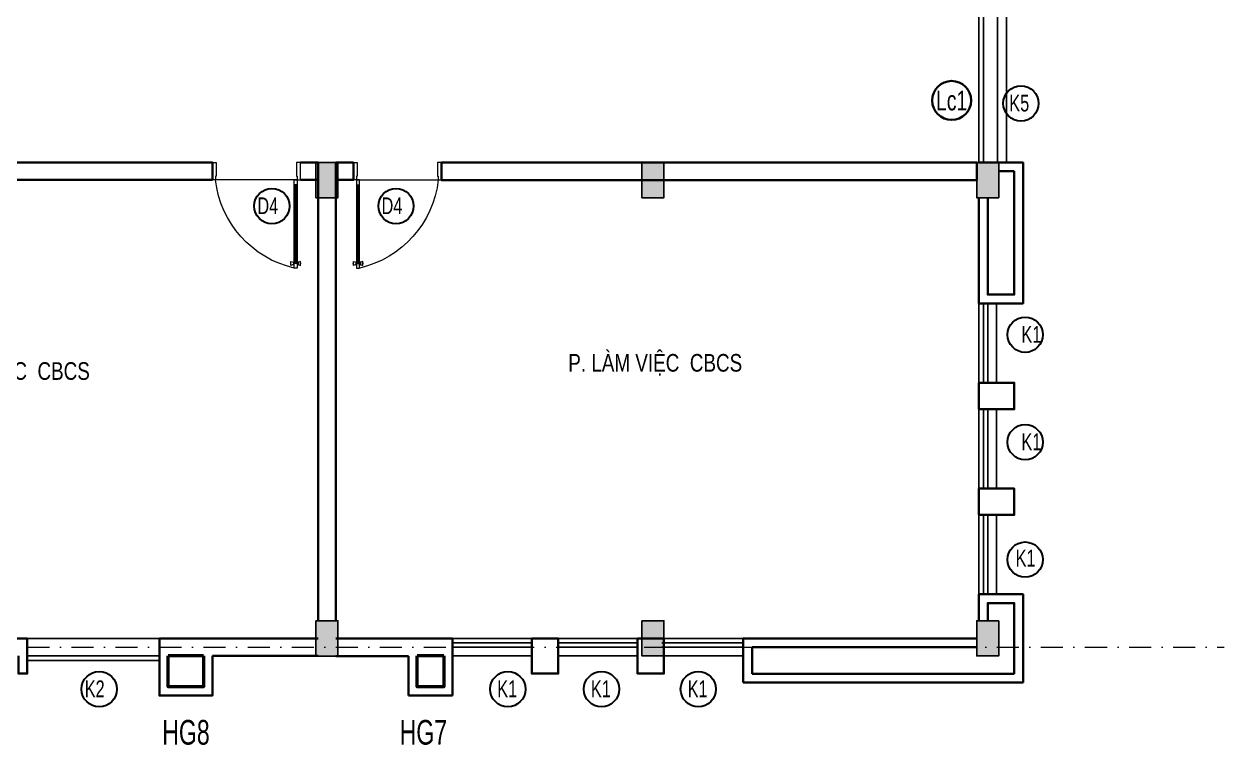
# Model space of a CAD drawing. Header units: millimetres. Extents: x 464109 to 507695, y -1496672 to -1470935.
# Drawn here: x 494077 to 507695, y -1487911 to -1479730 of the extents above; entities that cross this region are included whole.
import ezdxf
from ezdxf.enums import TextEntityAlignment as Align

# ---------------------------------------------------------------- set-up
doc = ezdxf.new("R2010")
doc.units = ezdxf.units.MM
doc.header["$MEASUREMENT"] = 0
doc.linetypes.add('DASHDOT', pattern=[1, 0.5, -0.25, 0, -0.25])
for name, color, linetype, lineweight in [('A-Door', 8, 'Continuous', 13), ('Chu thich-0.25', 21, 'Continuous', 35), ('Hatch Nhat-0.15', 8, 'Continuous', 9), ('NET THAY', 7, 'Continuous', 20), ('S3', 2, 'Continuous', 25), ('S5', 1, 'Continuous', 35), ('Text-02', 7, 'Continuous', 25), ('TRUC', 65, 'DASHDOT', 9), ('Tuong-0.5', 1, 'Continuous', 50)]:
    doc.layers.add(name, color=color, linetype=linetype, lineweight=lineweight)
doc.layers.add('Net-02', color=8, linetype='Continuous')
doc.layers.add('TBI', color=3, linetype='Continuous')
doc.styles.add('CHU KT (APTIMA)', font='', dxfattribs={"width": 0.7})
doc.styles.add('HELVE-Re', font='')
doc.styles.add('VNI-A', font='', dxfattribs={"width": 0.8})
doc.styles.add('VNI-HELVE', font='', dxfattribs={"height": 200})
doc.styles.get('CHU KT (APTIMA)').set_extended_font_data('VNI-Aptima')
doc.styles.get('HELVE-Re').set_extended_font_data('VNI-Helve')
doc.styles.get('VNI-A').set_extended_font_data('VNI-Avo')
doc.styles.get('VNI-HELVE').set_extended_font_data('VNI-Helve-Condense')

# ---------------------------------------------------------------- blocks, each defined once
blk = doc.blocks.new('KH-CUA')
at = {"layer": 'Chu thich-0.25'}
blk.add_circle((0, 0), 275, dxfattribs=at)
at = {"color": 7, "style": 'CHU KT (APTIMA)'}
blk.add_attdef('D2', text='', height=230, dxfattribs=at).set_placement((0, 0), align=Align.MIDDLE_CENTER)

msp = doc.modelspace()

# ---------------------------------------------------------------- hatches: boundary and pattern name
at = {"layer": 'Hatch Nhat-0.15'}
h = msp.add_hatch(color=256, dxfattribs=at)
h.dxf.hatch_style = 1
h.paths.add_polyline_path([(497489.3, -1481701.5), (497389.3, -1481701.5), (497389.3, -1481401.6), (497489.3, -1481401.6)])
h.paths.add_polyline_path([(497639.3, -1481701.5), (497489.3, -1481701.5), (497489.3, -1481401.6), (497639.3, -1481401.6)])
h.paths.add_polyline_path([(497639.3, -1481401.6), (497489.3, -1481401.6), (497489.3, -1481301.5), (497639.3, -1481301.5)])
h.paths.add_polyline_path([(497489.3, -1481401.6), (497389.3, -1481401.6), (497389.3, -1481301.5), (497489.3, -1481301.5)])
h = msp.add_hatch(color=256, dxfattribs=at)
h.dxf.hatch_style = 1
h.paths.add_polyline_path([(501189.3, -1481701.3), (501089.3, -1481701.3), (501089.3, -1481401.5), (501189.3, -1481401.5)])
h.paths.add_polyline_path([(501339.3, -1481701.3), (501189.3, -1481701.3), (501189.3, -1481401.5), (501339.3, -1481401.5)])
h.paths.add_polyline_path([(501339.3, -1481401.5), (501189.3, -1481401.5), (501189.3, -1481301.3), (501339.3, -1481301.3)])
h.paths.add_polyline_path([(501189.3, -1481401.5), (501089.3, -1481401.5), (501089.3, -1481301.3), (501189.3, -1481301.3)])
h = msp.add_hatch(color=256, dxfattribs=at)
h.dxf.hatch_style = 1
h.paths.add_polyline_path([(505039.3, -1481700.6), (505139.3, -1481700.6), (505139.3, -1481400.8), (505039.3, -1481400.8)])
h.paths.add_polyline_path([(504889.3, -1481700.6), (505039.3, -1481700.6), (505039.3, -1481400.8), (504889.3, -1481400.8)])
h.paths.add_polyline_path([(504889.3, -1481400.8), (505039.3, -1481400.8), (505039.3, -1481300.6), (504889.3, -1481300.6)])
h.paths.add_polyline_path([(505039.3, -1481400.8), (505139.3, -1481400.8), (505139.3, -1481300.6), (505039.3, -1481300.6)])
h = msp.add_hatch(color=256, dxfattribs=at)
h.dxf.hatch_style = 1
h.paths.add_polyline_path([(505039.3, -1481700.6), (505139.3, -1481700.6), (505139.3, -1481400.8), (505039.3, -1481400.8)])
h.paths.add_polyline_path([(504889.3, -1481700.6), (505039.3, -1481700.6), (505039.3, -1481400.8), (504889.3, -1481400.8)])
h.paths.add_polyline_path([(504889.3, -1481400.8), (505039.3, -1481400.8), (505039.3, -1481300.6), (504889.3, -1481300.6)])
h.paths.add_polyline_path([(505039.3, -1481400.8), (505139.3, -1481400.8), (505139.3, -1481300.6), (505039.3, -1481300.6)])
h = msp.add_hatch(color=256, dxfattribs=at)
h.dxf.hatch_style = 1
h.paths.add_polyline_path([(497489.3, -1486501.5), (497389.3, -1486501.5), (497389.3, -1486801.4), (497489.3, -1486801.4)])
h.paths.add_polyline_path([(497639.3, -1486501.5), (497489.3, -1486501.5), (497489.3, -1486801.4), (497639.3, -1486801.4)])
h.paths.add_polyline_path([(497639.3, -1486801.4), (497489.3, -1486801.4), (497489.3, -1486901.5), (497639.3, -1486901.5)])
h.paths.add_polyline_path([(497489.3, -1486801.4), (497389.3, -1486801.4), (497389.3, -1486901.5), (497489.3, -1486901.5)])
h = msp.add_hatch(color=256, dxfattribs=at)
h.dxf.hatch_style = 1
h.paths.add_polyline_path([(501189.3, -1486500.4), (501089.3, -1486500.4), (501089.3, -1486800.2), (501189.3, -1486800.2)])
h.paths.add_polyline_path([(501339.3, -1486500.4), (501189.3, -1486500.4), (501189.3, -1486800.2), (501339.3, -1486800.2)])
h.paths.add_polyline_path([(501339.3, -1486800.2), (501189.3, -1486800.2), (501189.3, -1486900.4), (501339.3, -1486900.4)])
h.paths.add_polyline_path([(501189.3, -1486800.2), (501089.3, -1486800.2), (501089.3, -1486900.4), (501189.3, -1486900.4)])
h = msp.add_hatch(color=256, dxfattribs=at)
h.dxf.hatch_style = 1
h.paths.add_polyline_path([(505039.3, -1486500.6), (505139.3, -1486500.6), (505139.3, -1486800.5), (505039.3, -1486800.5)])
h.paths.add_polyline_path([(504889.3, -1486500.6), (505039.3, -1486500.6), (505039.3, -1486800.5), (504889.3, -1486800.5)])
h.paths.add_polyline_path([(504889.3, -1486800.5), (505039.3, -1486800.5), (505039.3, -1486900.6), (504889.3, -1486900.6)])
h.paths.add_polyline_path([(505039.3, -1486800.5), (505139.3, -1486800.5), (505139.3, -1486900.6), (505039.3, -1486900.6)])
h = msp.add_hatch(color=256, dxfattribs=at)
h.dxf.hatch_style = 1
h.paths.add_polyline_path([(505039.3, -1486500.6), (505139.3, -1486500.6), (505139.3, -1486800.5), (505039.3, -1486800.5)])
h.paths.add_polyline_path([(504889.3, -1486500.6), (505039.3, -1486500.6), (505039.3, -1486800.5), (504889.3, -1486800.5)])
h.paths.add_polyline_path([(504889.3, -1486800.5), (505039.3, -1486800.5), (505039.3, -1486900.6), (504889.3, -1486900.6)])
h.paths.add_polyline_path([(505039.3, -1486800.5), (505139.3, -1486800.5), (505139.3, -1486900.6), (505039.3, -1486900.6)])

# ---------------------------------------------------------------- linework, layer by layer
at = {"layer": 'A-Door', "extrusion": (-6.12323e-32, -1e-16, -1)}
for p, q in [((497178.4, -1481499.8), (496250.2, -1481499.8)), ((497178.4, -1481553.6), (497142.6, -1481553.6)), ((497156, -1482446.1), (497156, -1481553.6)), ((497165, -1482446.1), (497165, -1481553.6)), ((497178.4, -1482446.1), (497142.6, -1482446.1))]:
    msp.add_line(p, q, dxfattribs=at)
at = {"layer": 'A-Door', "extrusion": (6.12323e-32, -1e-16, -1)}
for p, q in [((497850.2, -1481499.8), (498778.4, -1481499.8)), ((497850.2, -1481553.6), (497886.1, -1481553.6)), ((497863.7, -1482446.1), (497863.7, -1481553.6)), ((497872.7, -1482446.1), (497872.7, -1481553.6)), ((497850.2, -1482446.1), (497886.1, -1482446.1))]:
    msp.add_line(p, q, dxfattribs=at)
at = {"layer": 'A-Door', "extrusion": (-6.12323e-32, -1e-16, -1), "elevation": 0}
for points in [[(-496214.3, -1481499.8), (-496214.3, -1481301.5), (-496259.2, -1481301.5), (-496259.2, -1481454.9), (-496250.2, -1481454.9), (-496250.2, -1481499.8)], [(-497214.3, -1481499.8), (-497214.3, -1481301.5), (-497169.5, -1481301.5), (-497169.5, -1481454.9), (-497178.4, -1481454.9), (-497178.4, -1481499.8)], [(-497178.4, -1481499.8), (-497178.4, -1482500), (-497142.6, -1482500), (-497142.6, -1481499.8)], [(-497133.6, -1482432.7), (-497133.6, -1482459.6), (-497106.7, -1482468.6), (-497106.7, -1482423.7)], [(-497187.4, -1482432.7), (-497187.4, -1482459.6), (-497214.3, -1482468.6), (-497214.3, -1482423.7)]]:
    msp.add_lwpolyline(points, close=True, dxfattribs=at)
at = {"layer": 'A-Door', "extrusion": (6.12323e-32, -1e-16, -1), "elevation": 0}
for points in [[(-497814.3, -1481499.8), (-497814.3, -1481301.5), (-497859.2, -1481301.5), (-497859.2, -1481454.9), (-497850.2, -1481454.9), (-497850.2, -1481499.8)], [(-498814.3, -1481499.8), (-498814.3, -1481301.5), (-498769.5, -1481301.5), (-498769.5, -1481454.9), (-498778.4, -1481454.9), (-498778.4, -1481499.8)], [(-497850.2, -1481499.8), (-497850.2, -1482500), (-497886.1, -1482500), (-497886.1, -1481499.8)], [(-497841.3, -1482432.7), (-497841.3, -1482459.6), (-497814.3, -1482468.6), (-497814.3, -1482423.7)], [(-497895.1, -1482432.7), (-497895.1, -1482459.6), (-497922, -1482468.6), (-497922, -1482423.7)]]:
    msp.add_lwpolyline(points, close=True, dxfattribs=at)
at = {"layer": 'A-Door', "extrusion": (-6.12323e-32, -1e-16, -1), "elevation": 0}
for points in [[(-497138.8, -1482437.2), (-497133.6, -1482437.2)], [(-497138.8, -1482455.1), (-497133.6, -1482455.1)], [(-497182.2, -1482437.2), (-497187.4, -1482437.2)], [(-497182.2, -1482455.1), (-497187.4, -1482455.1)]]:
    msp.add_lwpolyline(points, dxfattribs=at)
at = {"layer": 'A-Door', "extrusion": (6.12323e-32, -1e-16, -1), "elevation": 0}
for points in [[(-497846.5, -1482437.2), (-497841.3, -1482437.2)], [(-497846.5, -1482455.1), (-497841.3, -1482455.1)], [(-497889.9, -1482437.2), (-497895.1, -1482437.2)], [(-497889.9, -1482455.1), (-497895.1, -1482455.1)]]:
    msp.add_lwpolyline(points, dxfattribs=at)
at = {"layer": 'A-Door', "extrusion": (-6.12323e-32, -1e-16, -1)}
for centre, radius, start, end in [((-497405.4, -1481367.3), 1162.8, 283.06689, 353.45923), ((-497110, -1482446.1), 5.61, 306.8699, 53.1301), ((-497196.4, -1482446.1), 58.3, 337.38014, 22.61986), ((-497124.6, -1482446.1), 58.3, 157.38014, 202.61986), ((-497211, -1482446.1), 5.61, 126.8699, 233.1301)]:
    msp.add_arc(centre, radius, start, end, dxfattribs=at)
at = {"layer": 'A-Door', "extrusion": (6.12323e-32, -1e-16, -1)}
for centre, radius, start, end in [((-497623.3, -1481367.3), 1162.8, 186.54077, 256.93311), ((-497817.7, -1482446.1), 5.61, 306.8699, 53.1301), ((-497904.1, -1482446.1), 58.3, 337.38014, 22.61986), ((-497832.3, -1482446.1), 58.3, 157.38014, 202.61986), ((-497918.7, -1482446.1), 5.61, 126.8699, 233.1301)]:
    msp.add_arc(centre, radius, start, end, dxfattribs=at)
at = {"layer": 'NET THAY', "color": 26, "lineweight": 30}
for centre in [(505390.3, -1480631.2), (496889.8, -1481796.2), (498298.8, -1481796.2), (505438.4, -1483255.7), (505438.4, -1484474.7), (505438.4, -1485807.2), (494930.3, -1487277.2), (499567.3, -1487277.2), (500630.3, -1487277.2), (501728.8, -1487277.2)]:
    msp.add_circle(centre, 200, dxfattribs=at)
at = {"layer": 'Net-02'}
for p, q in [((504914.3, -1479099.8), (504914.3, -1481300.6)), ((504964.3, -1479099.8), (504964.3, -1481300.6)), ((505125.8, -1479099.8), (505125.8, -1481300.6)), ((505225.8, -1479099.8), (505225.8, -1481300.6)), ((504914.3, -1482900.6), (504914.3, -1483800.6)), ((504964.3, -1483800.6), (504964.3, -1482900.6)), ((505014.3, -1483800.6), (505014.3, -1482900.6)), ((505114.1, -1483800.6), (505114.1, -1482900.6)), ((504914.3, -1483800.6), (505014.3, -1483800.6)), ((504914.3, -1485000.6), (504914.3, -1484100.6)), ((504914.3, -1485000.6), (504914.3, -1484100.6)), ((504914.3, -1484100.6), (505014.3, -1484100.6)), ((504964.3, -1484100.6), (504964.3, -1485000.6)), ((504964.3, -1484100.6), (504964.3, -1485000.6)), ((505014.3, -1484100.6), (505014.3, -1485000.6)), ((505014.3, -1484100.6), (505014.3, -1485000.6)), ((505114.1, -1484100.6), (505114.1, -1485000.6)), ((505114.1, -1484100.6), (505114.1, -1485000.6)), ((504914.3, -1485000.6), (505014.3, -1485000.6)), ((504914.3, -1485000.6), (505014.3, -1485000.6)), ((504914.3, -1485300.6), (504914.3, -1486200.6)), ((504914.3, -1485300.6), (504914.3, -1486200.6)), ((504964.3, -1486200.6), (504964.3, -1485300.6)), ((504964.3, -1486200.6), (504964.3, -1485300.6)), ((505014.3, -1486200.6), (505014.3, -1485300.6)), ((505014.3, -1486200.6), (505014.3, -1485300.6)), ((505114.1, -1486200.6), (505114.1, -1485300.6)), ((505114.1, -1486200.6), (505114.1, -1485300.6)), ((504914.3, -1486200.6), (505014.3, -1486200.6)), ((495614.3, -1486700.6), (494114.3, -1486700.6)), ((495614.3, -1486700.6), (495614.3, -1486800.6)), ((499839.3, -1486700.6), (498939.3, -1486700.6)), ((498939.3, -1486750.6), (499839.3, -1486750.6)), ((498939.3, -1486800.6), (499839.3, -1486800.6)), ((500139.3, -1486700.6), (500139.3, -1486800.6)), ((501039.3, -1486700.6), (500139.3, -1486700.6)), ((500139.3, -1486750.6), (501039.3, -1486750.6)), ((500139.3, -1486800.6), (501039.3, -1486800.6)), ((502239.3, -1486700.6), (501314.3, -1486700.6)), ((501314.3, -1486750.6), (502239.3, -1486750.6)), ((501314.3, -1486800.6), (502239.3, -1486800.6)), ((494114.3, -1486900.4), (495614.3, -1486900.4)), ((498939.3, -1486900.4), (499839.3, -1486900.4)), ((500139.3, -1486900.4), (501039.3, -1486900.4)), ((501314.3, -1486900.4), (502239.3, -1486900.4)), ((494114.3, -1486950.4), (495614.3, -1486950.4))]:
    msp.add_line(p, q, dxfattribs=at)
at = {"layer": 'S3'}
for points in [[(497389.3, -1481701.5), (497639.3, -1481701.5), (497639.3, -1481301.5), (497389.3, -1481301.5)], [(501089.3, -1481701.3), (501339.3, -1481701.3), (501339.3, -1481301.3), (501089.3, -1481301.3)], [(505139.3, -1481700.6), (504889.3, -1481700.6), (504889.3, -1481300.6), (505139.3, -1481300.6)], [(505139.3, -1481700.6), (504889.3, -1481700.6), (504889.3, -1481300.6), (505139.3, -1481300.6)], [(497389.3, -1486501.5), (497639.3, -1486501.5), (497639.3, -1486901.5), (497389.3, -1486901.5)], [(501089.3, -1486500.4), (501339.3, -1486500.4), (501339.3, -1486900.4), (501089.3, -1486900.4)], [(505139.3, -1486500.6), (504889.3, -1486500.6), (504889.3, -1486900.6), (505139.3, -1486900.6)], [(505139.3, -1486500.6), (504889.3, -1486500.6), (504889.3, -1486900.6), (505139.3, -1486900.6)]]:
    msp.add_lwpolyline(points, close=True, dxfattribs=at)
at = {"layer": 'S5', "ltscale": 200}
for p, q in [((504914.3, -1481301.1), (504914.3, -1481300.2)), ((504914.3, -1481301.5), (504914.3, -1481301.5)), ((497414.3, -1486501.5), (497414.3, -1481500.2)), ((497614.3, -1486501.5), (497614.3, -1481400.6)), ((505314.3, -1481400.6), (505139.3, -1481400.6)), ((492914.3, -1486700.6), (494114.3, -1486700.6)), ((496214.3, -1486700.6), (497414.3, -1486700.6)), ((497614.3, -1486701.5), (498939.3, -1486701.5)), ((498939.3, -1486700.6), (498939.3, -1487349.6)), ((501039.3, -1486700.6), (501039.3, -1487101.5)), ((502239.3, -1486700.6), (502239.3, -1487201.5)), ((502339.3, -1486800.6), (502339.3, -1487101.5)), ((496214.3, -1486900.6), (497414.3, -1486900.6)), ((497614.3, -1486901.5), (498439.3, -1486901.5)), ((498439.3, -1486901.1), (498439.3, -1487349.6)), ((505414.3, -1486901.5), (505414.3, -1487201.5))]:
    msp.add_line(p, q, dxfattribs=at)
for points in [[(496214.3, -1481499.8), (490414.3, -1481499.8), (490414.3, -1481299.8), (496214.3, -1481299.8)], [(497814.3, -1481301.5), (497614.3, -1481301.5), (497614.3, -1481499.8), (497814.3, -1481499.8)]]:
    msp.add_lwpolyline(points, close=True, dxfattribs=at)
for points in [[(497214.3, -1481299.8), (497414.3, -1481299.8), (497414.3, -1481499.8), (497214.3, -1481499.8)], [(504889.3, -1481500.2), (498814.3, -1481500.6), (498814.3, -1481301.5), (504889.3, -1481301.1), (504889.3, -1481500.2)], [(504914.3, -1481301.5), (505414.3, -1481301.5), (505414.3, -1482900.6), (505014.3, -1482900.6), (504914.3, -1482900.6), (504914.3, -1481700.6)], [(505314.3, -1481400.6), (505314.3, -1482800.6), (505014.3, -1482800.6), (505014.3, -1481700.6)], [(504914.3, -1483800.6), (505314.3, -1483800.6), (505314.3, -1484100.6), (504914.3, -1484100.6), (504914.3, -1483800.6)], [(504914.3, -1485300.6), (505314.3, -1485300.6), (505314.3, -1485000.6), (504914.3, -1485000.6), (504914.3, -1485300.6)], [(504914.3, -1485300.6), (505314.3, -1485300.6), (505314.3, -1485000.6), (504914.3, -1485000.6), (504914.3, -1485300.6)], [(505014.3, -1487201.5), (505414.3, -1487201.5), (505414.3, -1486200.6), (505014.3, -1486200.6), (504914.3, -1486200.6), (504914.3, -1486500.6)], [(505014.3, -1487201.5), (505414.3, -1487201.5), (505414.3, -1486200.6), (505014.3, -1486200.6), (504914.3, -1486200.6), (504914.3, -1486500.6)], [(505314.3, -1487101.5), (505314.3, -1486300.6), (505014.3, -1486300.6), (505014.3, -1486501.1)], [(505314.3, -1487101.5), (505314.3, -1486300.6), (505014.3, -1486300.6), (505014.3, -1486501.1)], [(494114.3, -1486700.6), (494114.3, -1487100.6), (494114.3, -1487100.6), (494014.3, -1487100.6), (494014.3, -1486900.4)], [(495614.3, -1486700.6), (495614.3, -1487349.6), (496214.3, -1487349.6), (496214.3, -1486900.6)], [(496214.3, -1486700.6), (495614.3, -1486700.6)], [(501039.3, -1486700.6), (501039.3, -1487100.6), (501339.3, -1487100.6), (501339.3, -1486700.6), (501039.3, -1486700.6)], [(504889.3, -1486700.6), (502239.3, -1486700.6)], [(502339.3, -1486700.6), (502239.3, -1486700.6)], [(504889.3, -1486800.6), (502339.3, -1486800.6)], [(502239.3, -1487201.5), (505414.3, -1487201.5)], [(502339.3, -1487101.5), (505314.3, -1487101.5)], [(498939.3, -1487349.6), (498439.3, -1487349.6)]]:
    msp.add_lwpolyline(points, dxfattribs=at)
at = {"layer": 'S5', "ltscale": 200, "elevation": 0}
msp.add_lwpolyline([(499839.3, -1486700.6), (499839.3, -1487100.6), (500139.3, -1487100.6), (500139.3, -1486700.6), (499839.3, -1486700.6)], dxfattribs=at)
at = {"layer": 'TRUC', "ltscale": 500}
msp.add_line((464108.8, -1486800.6), (507694.9, -1486800.6), dxfattribs=at)
at = {"layer": 'Tuong-0.5'}
for p, q in [((496114.5, -1486899.8), (495714.4, -1486899.8)), ((498839.5, -1486899.8), (498539.5, -1486899.8))]:
    msp.add_line(p, q, dxfattribs=at)
for points in [[(496114.5, -1486899.8), (496114.4, -1487249.8), (495714.3, -1487249.8), (495714.4, -1486899.8)], [(498839.5, -1486899.8), (498839.5, -1487249.8), (498539.4, -1487249.8), (498539.5, -1486899.8)]]:
    msp.add_lwpolyline(points, dxfattribs=at)

# ---------------------------------------------------------------- block references
at = {"layer": 'Text-02', "color": 3}
ref = msp.add_blockref('KH-CUA', (504604, -1480597.6), dxfattribs=dict(at, xscale=0.8035714286379516, yscale=0.8035714286379516, zscale=0.8035714286379516))
ref.add_attrib('D1', 'Lc1', dxfattribs={"layer": '0', "height": 225, "style": 'HELVE-Re', "width": 0.7}).set_placement((504604, -1480597.6), align=Align.MIDDLE_CENTER)

# ---------------------------------------------------------------- texts
at = {"layer": 'Chu thich-0.25', "color": 7, "style": 'CHU KT (APTIMA)', "width": 0.7}
for s, p in [('HG8', (495645.5, -1487906.8)), ('HG7', (498339.4, -1487906.8))]:
    msp.add_text(s, height=280, dxfattribs=at).set_placement(p)
at = {"layer": 'S5', "style": 'VNI-A', "width": 0.8}
for p in [(492850.5, -1483767.6), (500253.5, -1483674.4)]:
    msp.add_text('P. LAØM VIEÄC  CBCS', height=200, dxfattribs=at).set_placement(p)
at = {"layer": 'TBI', "color": 0, "linetype": 'ByBlock', "ltscale": 2, "style": 'VNI-HELVE', "width": 0.85}
for s, p in [('K5', (505258.3, -1480722.4)), ('D4', (496725.4, -1481887.4)), ('D4', (498134.4, -1481887.4)), ('K1', (505395.7, -1483346.9)), ('K1', (505395.7, -1484565.9)), ('K1', (505330.3, -1485885.9)), ('K2', (494765.8, -1487368.4)), ('K1', (499447, -1487368.4)), ('K1', (500510, -1487368.4)), ('K1', (501608.5, -1487368.4))]:
    msp.add_text(s, height=190, dxfattribs=at).set_placement(p)

doc.saveas('drawing.dxf')
